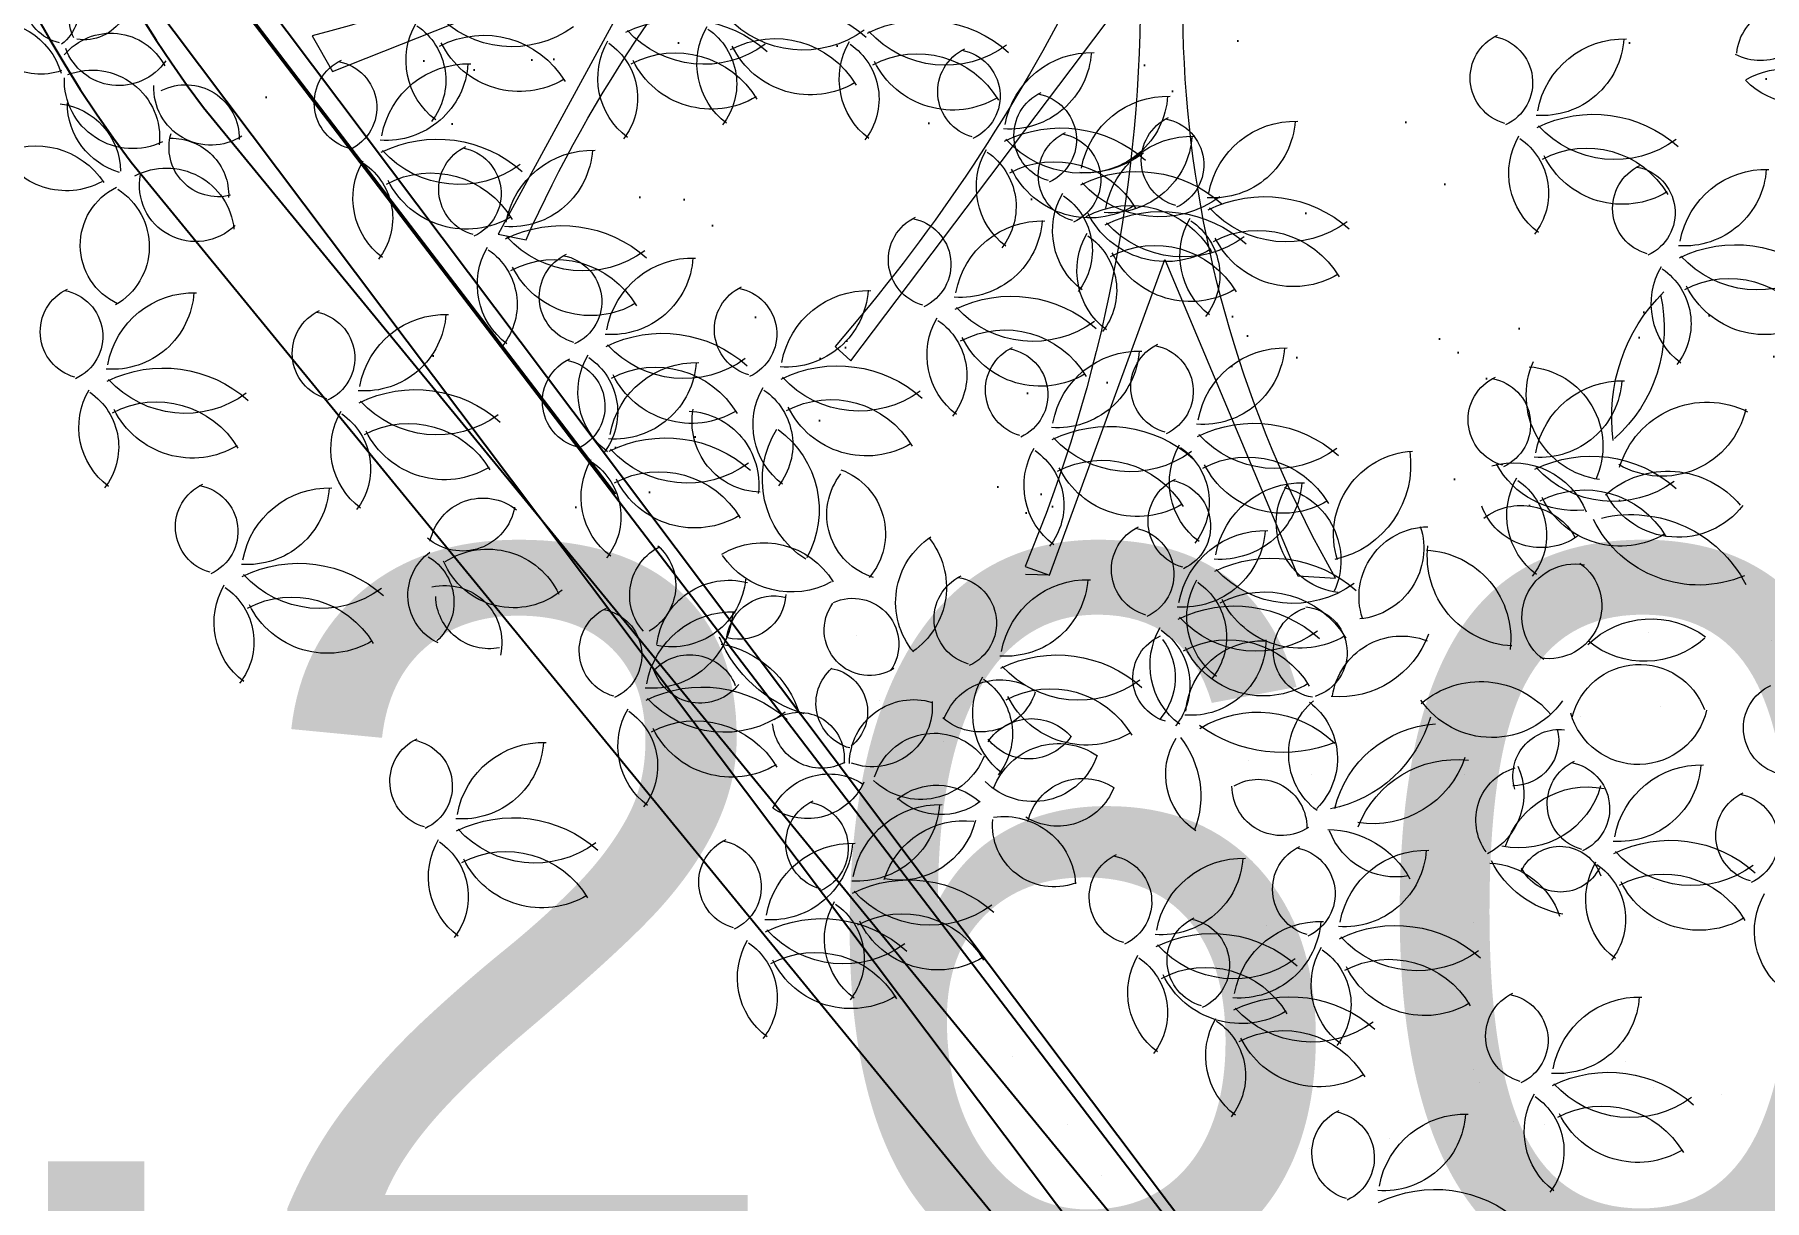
# Model space of a CAD drawing. Header units: millimetres. Extents: x 793 to 3159, y 750 to 2095.
# Drawn here: x 1176.132 to 1179.002, y 990.575 to 992.509 of the extents above; entities that cross this region are included whole.
import ezdxf

# ---------------------------------------------------------------- set-up
doc = ezdxf.new("R2010")
doc.units = ezdxf.units.MM
doc.linetypes.add('CONTINUA', pattern=[0])
for name, color, linetype in [('A-BANQUETA', 8, 'Continuous'), ('A-VEGETACION', 65, 'Continuous'), ('GUARNICIONES', 8, 'Continuous'), ('LINEAS DE PAVIEMENTOS', 9, 'Continuous')]:
    doc.layers.add(name, color=color, linetype=linetype)
doc.styles.get("Standard").update_dxf_attribs({"font": 'arial.ttf'})
doc.dimstyles.get("Standard").update_dxf_attribs({"dimtxt": 1.2, "dimasz": 0.18, "dimexe": 0.18, "dimexo": 0.0625, "dimgap": 0.09, "dimtad": 0, "dimtih": 1, "dimtoh": 1, "dimdec": 4, "dimlfac": -1, "dimzin": 0, "dimdsep": 46, "dimtxsty": 'Standard', "dimcen": 0.09, "dimadec": 0, "dimazin": 0, "dimtfac": 1, "dimtdec": 4, "dimtofl": 0, "dimtmove": 0, "dimatfit": 3, "dimfxl": 1, "dimtolj": 1, "dimtzin": 0, "dimarcsym": 0})

# ---------------------------------------------------------------- blocks, each defined once
blk = doc.blocks.new('XR-CONJUNTO$0$A$C458D45B7')
at = {"lineweight": 0, "extrusion": (-2.43104e-07, -5.45806e-06, 1)}
blk.add_line((-0.3067, -1.749), (-0.3463, -1.7481), dxfattribs=at)
blk.add_lwpolyline([(0.1057, -1.746), (0.1681, -1.7494, -0.110183), (-0.0866, -0.95, -0.110183), (0.0225, -0.1181, 0.069274), (0.0548, -0.1083, -0.159056), (0.3751, -0.5382), (0.4313, -0.5098), (0.2694, -0.2414), (0.6188, -0.3643), (0.5483, -0.2962, -0.129481), (0.1024, -0.068, 0.184379), (0.1254, 0.0127), (0.8832, -0.1415), (0.8943, -0.0784), (0.1156, 0.0518, -0.487233), (0.1075, 0.0667, -0.157099), (0.4909, 0.4325), (0.4557, 0.4846), (0.2096, 0.2904), (0.2879, 0.6525), (0.2292, 0.5741, -0.1274), (0.063, 0.1098, -1.508538), (0.0487, 0.1166), (-0.0409, 1.3604), (-0.1014, 1.2588), (-0.0393, 0.4627, -0.187108), (-0.3498, 1.1361), (-0.3949, 1.1174), (-0.3356, 0.7801), (-0.586, 0.9428), (-0.6161, 0.9071, -0.222061), (-0.0345, 0.1193), (-0.0367, 0.1218), (-0.9935, 0.563), (-0.9683, 0.4373, -0.148996), (-0.7862, 0.3977), (-0.1177, 0.0214, -0.61159), (-0.1188, -0.006, -0.101655), (-1.381, -0.3864), (-1.4565, -0.4291), (-0.657, -0.3716, -0.12496), (-1.5382, -0.8654), (-1.5037, -0.924), (-0.968, -0.7054), (-1.2263, -1.1913), (-1.1801, -1.2004, -0.176723), (-0.0978, -0.0662, 0.164875), (-0.0374, -0.112, -0.122319), (-0.6656, -1.3725), (-0.6394, -1.3961), (-0.165, -0.7555, -0.101541), (-0.347, -1.7346), (-0.3067, -1.749), (-0.1198, -1.2235), (0.1057, -1.746)], format="xyb", close=True, dxfattribs=at)
at = {"lineweight": 0, "extrusion": (2.43104e-07, 5.45806e-06, -1)}
for centre, major_axis, start_param, end_param in [((-1.9413, -0.8068), (0.0509, -0.0559, 0), 0.945939, 3.367294), ((-2.002, -0.8225), (0.0572, 0.0521, 0), 5.641793, 7.92155), ((-1.8635, -0.8377), (0.0576, 0.0525, 0), 3.417735, 5.567883), ((-1.9167, -0.801), (0.055, 0.0501, 0), 0.107397, 2.469596), ((-0.758, -1.0176), (0.156, 0.1421, 0), 4.983233, 6.17178), ((0.9098, -0.8788), (0.0568, -0.0624, 0), 2.393253, 4.474922), ((-1.2077, -0.7087), (0.1269, 0.1155, 0), 1.666781, 3.133707), ((-0.9223, -1.0427), (0.156, 0.1421, 0), 4.983233, 6.17178), ((-0.725, -0.7098), (0.1269, 0.1155, 0), 1.666781, 3.133707), ((-0.5218, -1.0405), (0.156, 0.1421, 0), 4.983233, 6.17178), ((0.8645, -0.7958), (0.0594, -0.0652, 0), -0.726496, 1.218619), ((-2.0704, -0.9669), (0.0821, -0.0901, 0), 3.692575, 5.155285), ((-1.989, -0.8304), (0.0692, -0.076, 0), 0.38642, 2.157574), ((-1.259, -0.9037), (0.0909, 0.0828, 0), 2.943806, 4.400315), ((-1.4256, -0.9381), (0.0813, 0.074, 0), 6.042078, 7.680112), ((-1.2519, -1.0183), (0.1055, -0.1158, 0), 3.38331, 4.908592), ((-0.8892, -0.7349), (0.1269, 0.1155, 0), 1.666781, 3.133707), ((-0.7763, -0.9048), (0.0909, 0.0828, 0), 2.943806, 4.400315), ((-0.9429, -0.9392), (0.0813, 0.074, 0), 6.042078, 7.680112), ((-0.7691, -1.0194), (0.1055, -0.1158, 0), 3.38331, 4.908592), ((-0.4887, -0.7327), (0.1269, 0.1155, 0), 1.666781, 3.133707), ((0.4619, -0.9165), (0.0578, 0.0526, 0), 2.569534, 5.006064), ((0.4102, -0.9246), (0.0521, -0.0572, 0), 4.051015, 6.582941), ((0.5022, -0.8424), (0.0917, -0.1007, 0), -0.777492, 0.800951), ((0.6394, -0.9952), (0.0977, -0.1073, 0), 2.477681, 3.902549), ((-1.8711, -0.9645), (0.0744, 0.0677, 0), 4.565806, 6.533384), ((-1.1946, -0.8098), (0.0974, -0.107, 0), 0.190237, 1.841773), ((-0.9405, -0.9299), (0.0909, 0.0828, 0), 2.943806, 4.400315), ((-1.1071, -0.9643), (0.0813, 0.074, 0), 6.042078, 7.680112), ((-0.9334, -1.0445), (0.1055, -0.1158, 0), 3.38331, 4.908592), ((-0.7118, -0.8109), (0.0974, -0.107, 0), 0.190237, 1.841773), ((-0.54, -0.9277), (0.0909, 0.0828, 0), 2.943806, 4.400315), ((-0.7066, -0.9621), (0.0813, 0.074, 0), 6.042078, 7.680112), ((-0.5328, -1.0423), (0.1055, -0.1158, 0), 3.38331, 4.908592), ((-0.4213, -0.9474), (0.0578, 0.0526, 0), 2.569534, 5.006064), ((-0.4731, -0.9554), (0.0521, -0.0572, 0), 4.051015, 6.582941), ((-0.3811, -0.8732), (0.0917, -0.1007, 0), -0.777492, 0.800951), ((-0.2439, -1.0261), (0.0977, -0.1073, 0), 2.477681, 3.902549), ((0.9106, -1.0346), (0.0926, -0.1017, 0), 3.353254, 4.564957), ((-1.8588, -0.8569), (0.0633, -0.0695, 0), -0.241864, 1.949123), ((-1.4554, -0.9757), (0.0578, 0.0526, 0), 2.569534, 5.006064), ((-1.5071, -0.9838), (0.0521, -0.0572, 0), 4.051015, 6.582941), ((-1.4151, -0.9016), (0.0917, -0.1007, 0), -0.777492, 0.800951), ((-1.2779, -1.0544), (0.0977, -0.1073, 0), 2.477681, 3.902549), ((-0.8761, -0.836), (0.0974, -0.107, 0), 0.190237, 1.841773), ((-0.4756, -0.8338), (0.0974, -0.107, 0), 0.190237, 1.841773), ((0.926, -0.8367), (0.0863, 0.0786, 0), 1.589818, 3.127586), ((-1.8349, -0.9416), (0.0765, -0.084, 0), 0.279297, 2.335483), ((-1.9016, -1.0376), (0.0829, 0.0754, 0), 5.072303, 7.119215), ((-1.7464, -1.0372), (0.0598, -0.0657, 0), 3.398385, 5.466877), ((-1.7051, -0.9533), (0.0702, 0.0639, 0), 1.7289, 3.911271), ((-0.2941, -1.0186), (0.0578, 0.0526, 0), 2.569534, 5.006064), ((-0.3459, -1.0266), (0.0521, -0.0572, 0), 4.051015, 6.582941), ((-0.2539, -0.9445), (0.0917, -0.1007, 0), -0.777492, 0.800951), ((-0.1167, -1.0973), (0.0977, -0.1073, 0), 2.477681, 3.902549), ((0.5906, -1.1866), (0.156, 0.1421, 0), 4.983233, 6.17178), ((-1.9684, -1.0956), (0.0847, 0.0771, 0), 5.565903, 6.997649), ((-1.8235, -0.9794), (0.0806, -0.0885, 0), 1.008399, 2.302773), ((-0.2927, -1.2175), (0.156, 0.1421, 0), 4.983233, 6.17178), ((-0.0824, -1.0582), (0.0578, 0.0526, 0), 2.569534, 5.006064), ((-0.1341, -1.0662), (0.0521, -0.0572, 0), 4.051015, 6.582941), ((-0.0421, -0.9841), (0.0917, -0.1007, 0), -0.777492, 0.800951), ((0.0951, -1.1369), (0.0977, -0.1073, 0), 2.477681, 3.902549), ((0.6236, -0.8789), (0.1269, 0.1155, 0), 1.666781, 3.133707), ((-1.6923, -1.0522), (0.0603, 0.0549, 0), 2.047726, 4.165076), ((-1.3268, -1.2458), (0.156, 0.1421, 0), 4.983233, 6.17178), ((-0.2596, -0.9097), (0.1269, 0.1155, 0), 1.666781, 3.133707), ((-0.2531, -1.0846), (0.0578, 0.0526, 0), 2.569534, 5.006064), ((-0.3048, -1.0927), (0.0521, -0.0572, 0), 4.051015, 6.582941), ((-0.2128, -1.0105), (0.0917, -0.1007, 0), -0.777492, 0.800951), ((-0.0756, -1.1634), (0.0977, -0.1073, 0), 2.477681, 3.902549), ((0.5723, -1.0738), (0.0909, 0.0828, 0), 2.943806, 4.400315), ((0.4057, -1.1082), (0.0813, 0.074, 0), 6.042078, 7.680112), ((0.5795, -1.1885), (0.1055, -0.1158, 0), 3.38331, 4.908592), ((-1.9446, -1.0025), (0.0914, 0.0833, 0), 1.806411, 3.423556), ((-1.9938, -1.1874), (0.1001, 0.0912, 0), 4.980953, 6.432495), ((-1.7684, -1.1317), (0.0697, 0.0635, 0), 5.41227, 7.055783), ((-1.2937, -0.9381), (0.1269, 0.1155, 0), 1.666781, 3.133707), ((-1.2476, -1.1172), (0.0578, 0.0526, 0), 2.569534, 5.006064), ((-1.2994, -1.1252), (0.0521, -0.0572, 0), 4.051015, 6.582941), ((-1.2073, -1.043), (0.0917, -0.1007, 0), -0.777492, 0.800951), ((-1.0702, -1.1959), (0.0977, -0.1073, 0), 2.477681, 3.902549), ((-0.3109, -1.1047), (0.0909, 0.0828, 0), 2.943806, 4.400315), ((-0.4775, -1.1391), (0.0813, 0.074, 0), 6.042078, 7.680112), ((-0.3038, -1.2193), (0.1055, -0.1158, 0), 3.38331, 4.908592), ((-0.1655, -1.2887), (0.156, 0.1421, 0), 4.983233, 6.17178), ((0.6368, -0.9799), (0.0974, -0.107, 0), 0.190237, 1.841773), ((0.7002, -1.1307), (0.0578, 0.0526, 0), 2.569534, 5.006064), ((-1.7769, -1.1998), (0.0834, 0.076, 0), 4.961295, 6.910739), ((-1.345, -1.133), (0.0909, 0.0828, 0), 2.943806, 4.400315), ((-1.5116, -1.1674), (0.0813, 0.074, 0), 6.042078, 7.680112), ((-1.3378, -1.2477), (0.1055, -0.1158, 0), 3.38331, 4.908592), ((-0.2465, -1.0107), (0.0974, -0.107, 0), 0.190237, 1.841773), ((0.6485, -1.1387), (0.0521, -0.0572, 0), 4.051015, 6.582941), ((0.7405, -1.0565), (0.0917, -0.1007, 0), -0.777492, 0.800951), ((0.8777, -1.2094), (0.0977, -0.1073, 0), 2.477681, 3.902549), ((-1.7291, -1.1155), (0.0627, -0.0688, 0), -0.051798, 2.496029), ((-1.2805, -1.0391), (0.0974, -0.107, 0), 0.190237, 1.841773), ((-0.1837, -1.1759), (0.0909, 0.0828, 0), 2.943806, 4.400315), ((-0.3503, -1.2103), (0.0813, 0.074, 0), 6.042078, 7.680112), ((-0.1324, -0.9809), (0.1269, 0.1155, 0), 1.666781, 3.133707), ((-0.1766, -1.2906), (0.1055, -0.1158, 0), 3.38331, 4.908592), ((0.0463, -1.3283), (0.156, 0.1421, 0), 4.983233, 6.17178), ((-1.8126, -1.2153), (0.072, -0.0791, 0), 1.163391, 3.416553), ((-1.9175, -1.2184), (0.0757, -0.0831, 0), 4.435217, 6.484111), ((-0.1193, -1.082), (0.0974, -0.107, 0), 0.190237, 1.841773), ((-0.1245, -1.3547), (0.156, 0.1421, 0), 4.983233, 6.17178), ((0.0793, -1.0205), (0.1269, 0.1155, 0), 1.666781, 3.133707), ((-1.119, -1.3873), (0.156, 0.1421, 0), 4.983233, 6.17178), ((-0.5005, -1.2274), (0.0578, 0.0526, 0), 2.569534, 5.006064), ((-0.5522, -1.2354), (0.0521, -0.0572, 0), 4.051015, 6.582941), ((-0.4602, -1.1532), (0.0917, -0.1007, 0), -0.777492, 0.800951), ((-0.323, -1.3061), (0.0977, -0.1073, 0), 2.477681, 3.902549), ((-0.0914, -1.047), (0.1269, 0.1155, 0), 1.666781, 3.133707), ((0.028, -1.2155), (0.0909, 0.0828, 0), 2.943806, 4.400315), ((-0.1385, -1.2499), (0.0813, 0.074, 0), 6.042078, 7.680112), ((0.0352, -1.3301), (0.1055, -0.1158, 0), 3.38331, 4.908592), ((0.8289, -1.4008), (0.156, 0.1421, 0), 4.983233, 6.17178), ((-1.0859, -1.0795), (0.1269, 0.1155, 0), 1.666781, 3.133707), ((-0.1427, -1.2419), (0.0909, 0.0828, 0), 2.943806, 4.400315), ((-0.3093, -1.2764), (0.0813, 0.074, 0), 6.042078, 7.680112), ((-0.1355, -1.3566), (0.1055, -0.1158, 0), 3.38331, 4.908592), ((0.0925, -1.1216), (0.0974, -0.107, 0), 0.190237, 1.841773), ((-1.1372, -1.2745), (0.0909, 0.0828, 0), 2.943806, 4.400315), ((-1.3038, -1.3089), (0.0813, 0.074, 0), 6.042078, 7.680112), ((-1.13, -1.3891), (0.1055, -0.1158, 0), 3.38331, 4.908592), ((-1.0791, -1.2944), (0.0578, 0.0526, 0), 2.569534, 5.006064), ((-1.1309, -1.3025), (0.0521, -0.0572, 0), 4.051015, 6.582941), ((-1.0388, -1.2203), (0.0917, -0.1007, 0), -0.777492, 0.800951), ((-0.9017, -1.3731), (0.0977, -0.1073, 0), 2.477681, 3.902549), ((-0.0782, -1.148), (0.0974, -0.107, 0), 0.190237, 1.841773), ((0.8106, -1.288), (0.0909, 0.0828, 0), 2.943806, 4.400315), ((0.6441, -1.3224), (0.0813, 0.074, 0), 6.042078, 7.680112), ((0.862, -1.093), (0.1269, 0.1155, 0), 1.666781, 3.133707), ((0.8178, -1.4026), (0.1055, -0.1158, 0), 3.38331, 4.908592), ((-1.0728, -1.1806), (0.0974, -0.107, 0), 0.190237, 1.841773), ((0.8751, -1.194), (0.0974, -0.107, 0), 0.190237, 1.841773), ((-1.9065, -1.3598), (0.0578, 0.0526, 0), 2.569534, 5.006064), ((-0.7881, -1.3457), (0.0578, 0.0526, 0), 2.569534, 5.006064), ((-0.8399, -1.3537), (0.0521, -0.0572, 0), 4.051015, 6.582941), ((-0.7479, -1.2715), (0.0917, -0.1007, 0), -0.777492, 0.800951), ((-0.6107, -1.4244), (0.0977, -0.1073, 0), 2.477681, 3.902549), ((-0.3719, -1.4975), (0.156, 0.1421, 0), 4.983233, 6.17178), ((0.9141, -1.4743), (0.1955, -0.2147, 0), 2.163971, 3.093217), ((0.463, -1.3312), (0.166, -0.1823, 0), -1.064666, -0.000104), ((-1.9582, -1.3678), (0.0521, -0.0572, 0), 4.051015, 6.582941), ((-1.8662, -1.2856), (0.0917, -0.1007, 0), -0.777492, 0.800951), ((-1.729, -1.4385), (0.0977, -0.1073, 0), 2.477681, 3.902549), ((-0.3388, -1.1897), (0.1269, 0.1155, 0), 1.666781, 3.133707), ((-1.4881, -1.3917), (0.0578, 0.0526, 0), 2.569534, 5.006064), ((-1.5398, -1.3998), (0.0521, -0.0572, 0), 4.051015, 6.582941), ((-1.4478, -1.3176), (0.0917, -0.1007, 0), -0.777492, 0.800951), ((-1.3106, -1.4705), (0.0977, -0.1073, 0), 2.477681, 3.902549), ((-0.9505, -1.5645), (0.156, 0.1421, 0), 4.983233, 6.17178), ((-0.3901, -1.3847), (0.0909, 0.0828, 0), 2.943806, 4.400315), ((-0.5567, -1.4191), (0.0813, 0.074, 0), 6.042078, 7.680112), ((-0.3829, -1.4993), (0.1055, -0.1158, 0), 3.38331, 4.908592), ((-0.9174, -1.2568), (0.1269, 0.1155, 0), 1.666781, 3.133707), ((-0.3256, -1.2908), (0.0974, -0.107, 0), 0.190237, 1.841773), ((-0.3375, -1.442), (0.0578, 0.0526, 0), 2.569534, 5.006064), ((-0.3893, -1.45), (0.0521, -0.0572, 0), 4.051015, 6.582941), ((-0.2972, -1.3679), (0.0917, -0.1007, 0), -0.777492, 0.800951), ((-0.16, -1.5207), (0.0977, -0.1073, 0), 2.477681, 3.902549), ((-0.0964, -1.4345), (0.0578, 0.0526, 0), 2.569534, 5.006064), ((-0.1482, -1.4425), (0.0521, -0.0572, 0), 4.051015, 6.582941), ((-0.0562, -1.3603), (0.0917, -0.1007, 0), -0.777492, 0.800951), ((0.081, -1.5132), (0.0977, -0.1073, 0), 2.477681, 3.902549), ((-1.7778, -1.6299), (0.156, 0.1421, 0), 4.983233, 6.17178), ((-1.0722, -1.4679), (0.0578, 0.0526, 0), 2.569534, 5.006064), ((-1.1239, -1.4759), (0.0521, -0.0572, 0), 4.051015, 6.582941), ((-0.9687, -1.4517), (0.0909, 0.0828, 0), 2.943806, 4.400315), ((-1.1353, -1.4861), (0.0813, 0.074, 0), 6.042078, 7.680112), ((-1.0319, -1.3937), (0.0917, -0.1007, 0), -0.777492, 0.800951), ((-0.8947, -1.5466), (0.0977, -0.1073, 0), 2.477681, 3.902549), ((-0.9615, -1.5664), (0.1055, -0.1158, 0), 3.38331, 4.908592), ((-0.6595, -1.6158), (0.156, 0.1421, 0), 4.983233, 6.17178), ((0.6228, -1.4419), (0.095, -0.1043, 0), 0.869755, 2.711845), ((0.477, -1.5278), (0.0893, -0.0981, 0), 3.949733, 5.869629), ((-1.3594, -1.6618), (0.156, 0.1421, 0), 4.983233, 6.17178), ((-0.9043, -1.3578), (0.0974, -0.107, 0), 0.190237, 1.841773), ((-0.6264, -1.308), (0.1269, 0.1155, 0), 1.666781, 3.133707), ((0.4638, -1.4838), (0.0578, 0.0526, 0), 2.569534, 5.006064), ((0.412, -1.4919), (0.0521, -0.0572, 0), 4.051015, 6.582941), ((0.5041, -1.4097), (0.0917, -0.1007, 0), -0.777492, 0.800951), ((0.6413, -1.5626), (0.0977, -0.1073, 0), 2.477681, 3.902549), ((-1.7961, -1.517), (0.0909, 0.0828, 0), 2.943806, 4.400315), ((-1.9626, -1.5515), (0.0813, 0.074, 0), 6.042078, 7.680112), ((-1.7447, -1.3221), (0.1269, 0.1155, 0), 1.666781, 3.133707), ((-1.7889, -1.6317), (0.1055, -0.1158, 0), 3.38331, 4.908592), ((-0.6777, -1.503), (0.0909, 0.0828, 0), 2.943806, 4.400315), ((-0.8443, -1.5374), (0.0813, 0.074, 0), 6.042078, 7.680112), ((-0.6706, -1.6176), (0.1055, -0.1158, 0), 3.38331, 4.908592), ((0.7069, -1.433), (0.0958, -0.1052, 0), -0.620898, 1.257402), ((0.783, -1.6027), (0.1018, -0.1118, 0), 2.590682, 4.333365), ((-1.7316, -1.4231), (0.0974, -0.107, 0), 0.190237, 1.841773), ((-1.3777, -1.549), (0.0909, 0.0828, 0), 2.943806, 4.400315), ((-1.5443, -1.5835), (0.0813, 0.074, 0), 6.042078, 7.680112), ((-1.3264, -1.3541), (0.1269, 0.1155, 0), 1.666781, 3.133707), ((-1.3705, -1.6637), (0.1055, -0.1158, 0), 3.38331, 4.908592), ((-0.9118, -1.6039), (0.082, -0.09, 0), 3.922895, 5.563815), ((-0.7854, -1.4992), (0.0784, -0.0861, 0), 0.761161, 2.48284), ((-0.6133, -1.4091), (0.0974, -0.107, 0), 0.190237, 1.841773), ((-0.2089, -1.7121), (0.156, 0.1421, 0), 4.983233, 6.17178), ((0.0322, -1.7046), (0.156, 0.1421, 0), 4.983233, 6.17178), ((-1.3132, -1.4551), (0.0974, -0.107, 0), 0.190237, 1.841773), ((-0.9435, -1.738), (0.156, 0.1421, 0), 4.983233, 6.17178), ((-0.6264, -1.5932), (0.1167, 0.1063, 0), 2.876809, 4.428757), ((-0.8545, -1.6456), (0.111, -0.1219, 0), 4.499583, 5.944826), ((-0.1758, -1.4043), (0.1269, 0.1155, 0), 1.666781, 3.133707), ((0.0653, -1.3968), (0.1269, 0.1155, 0), 1.666781, 3.133707), ((-0.9105, -1.4302), (0.1269, 0.1155, 0), 1.666781, 3.133707), ((-0.2271, -1.5993), (0.0909, 0.0828, 0), 2.943806, 4.400315), ((-0.3937, -1.6337), (0.0813, 0.074, 0), 6.042078, 7.680112), ((-0.2199, -1.714), (0.1055, -0.1158, 0), 3.38331, 4.908592), ((0.014, -1.5918), (0.0909, 0.0828, 0), 2.943806, 4.400315), ((-0.1526, -1.6262), (0.0813, 0.074, 0), 6.042078, 7.680112), ((0.0211, -1.7064), (0.1055, -0.1158, 0), 3.38331, 4.908592), ((0.3027, -1.6758), (0.1024, 0.0933, 0), 3.565307, 5.386182), ((0.1309, -1.5621), (0.1185, 0.1079, 0), 0.583209, 2.085095), ((0.4627, -1.6858), (0.0965, 0.0879, 0), 5.163098, 6.626384), ((0.5924, -1.7539), (0.156, 0.1421, 0), 4.983233, 6.17178), ((-0.9618, -1.6252), (0.0909, 0.0828, 0), 2.943806, 4.400315), ((-1.1284, -1.6596), (0.0813, 0.074, 0), 6.042078, 7.680112), ((-0.9546, -1.7398), (0.1055, -0.1158, 0), 3.38331, 4.908592), ((-0.6921, -1.6834), (0.0834, 0.0759, 0), 5.793524, 7.714733), ((-0.1627, -1.5054), (0.0974, -0.107, 0), 0.190237, 1.841773), ((0.0784, -1.4979), (0.0974, -0.107, 0), 0.190237, 1.841773), ((0.5621, -1.4865), (0.099, -0.1087, 0), 0.621866, 1.808522), ((0.6255, -1.4462), (0.1269, 0.1155, 0), 1.666781, 3.133707), ((0.5814, -1.7558), (0.1055, -0.1158, 0), 3.38331, 4.908592), ((0.7191, -1.723), (0.1155, 0.1052, 0), 4.718896, 6.320013), ((-0.8973, -1.5313), (0.0974, -0.107, 0), 0.190237, 1.841773), ((-0.5678, -1.6507), (0.0806, 0.0734, 0), 2.594914, 4.537615), ((-0.0655, -1.658), (0.0578, 0.0526, 0), 2.569534, 5.006064), ((-0.1173, -1.666), (0.0521, -0.0572, 0), 4.051015, 6.582941), ((-0.0252, -1.5838), (0.0917, -0.1007, 0), -0.777492, 0.800951), ((0.112, -1.7367), (0.0977, -0.1073, 0), 2.477681, 3.902549), ((0.1852, -1.6575), (0.086, 0.0783, 0), 2.417191, 4.449233), ((0.0519, -1.7212), (0.0841, -0.0923, 0), 4.121445, 5.863655), ((0.5742, -1.6411), (0.0909, 0.0828, 0), 2.943806, 4.400315), ((0.4076, -1.6756), (0.0813, 0.074, 0), 6.042078, 7.680112), ((0.7347, -1.5407), (0.1002, 0.0912, 0), 1.386642, 3.372135), ((-1.6791, -1.6816), (0.0578, 0.0526, 0), 2.569534, 5.006064), ((-1.7309, -1.6896), (0.0521, -0.0572, 0), 4.051015, 6.582941), ((-1.6389, -1.6075), (0.0917, -0.1007, 0), -0.777492, 0.800951), ((-1.5017, -1.7603), (0.0977, -0.1073, 0), 2.477681, 3.902549), ((-1.2467, -1.719), (0.0602, -0.0661, 0), 2.502227, 4.54115), ((0.508, -1.5903), (0.0709, -0.0778, 0), 0.120299, 1.944748), ((0.4762, -1.7275), (0.0685, -0.0752, 0), 3.211817, 4.937174), ((0.6386, -1.5472), (0.0974, -0.107, 0), 0.190237, 1.841773), ((0.659, -1.8548), (0.145, -0.1593, 0), 3.642263, 4.961959), ((-1.2818, -1.6299), (0.0592, -0.0651, 0), -0.667272, 1.44118), ((0.3233, -1.7786), (0.0857, 0.0781, 0), 3.557171, 5.425825), ((0.1962, -1.6996), (0.0871, 0.0794, 0), 0.417724, 2.199452), ((0.7689, -1.5609), (0.1308, -0.1436, 0), 0.328466, 1.844368), ((-0.7802, -1.8349), (0.0912, -0.1001, 0), 3.336911, 4.892596), ((-0.4314, -1.795), (0.096, 0.0875, 0), 3.183323, 4.85961), ((-0.6069, -1.7718), (0.0959, 0.0873, 0), 0.047939, 1.69324), ((-0.1257, -1.738), (0.0578, 0.0526, 0), 2.569534, 5.006064), ((-0.1774, -1.746), (0.0521, -0.0572, 0), 4.051015, 6.582941), ((-0.0854, -1.6638), (0.0917, -0.1007, 0), -0.777492, 0.800951), ((0.0518, -1.8167), (0.0977, -0.1073, 0), 2.477681, 3.902549), ((-1.2828, -1.7911), (0.0649, 0.0591, 0), 2.74486, 4.817126), ((-1.2377, -1.845), (0.088, -0.0966, 0), 3.302682, 4.998485), ((-0.9126, -1.7877), (0.0666, 0.0606, 0), 3.142668, 4.98287), ((-1.0139, -1.7723), (0.0647, 0.0589, 0), 6.162681, 8.065967), ((-0.7353, -1.6424), (0.1023, 0.0932, 0), 1.804244, 3.275247), ((0.0631, -1.9281), (0.156, 0.1421, 0), 4.983233, 6.17178), ((0.4688, -1.7106), (0.11, 0.1002, 0), 2.356072, 3.990407), ((0.3124, -1.849), (0.0993, -0.1091, 0), 3.920668, 5.558542), ((0.5658, -1.8099), (0.0649, 0.0591, 0), 2.928423, 5.62201), ((0.5228, -1.7922), (0.0647, 0.0589, 0), 6.067305, 8.748552), ((-1.5505, -1.9517), (0.156, 0.1421, 0), 4.983233, 6.17178), ((-1.3815, -1.8033), (0.0647, 0.0589, 0), 5.980387, 7.844259), ((-1.1965, -1.6859), (0.0927, 0.0844, 0), 1.60107, 3.477305), ((0.0962, -1.6203), (0.1269, 0.1155, 0), 1.666781, 3.133707), ((-1.5687, -1.8389), (0.0909, 0.0828, 0), 2.943806, 4.400315), ((-1.5174, -1.6439), (0.1269, 0.1155, 0), 1.666781, 3.133707), ((-1.5616, -1.9535), (0.1055, -0.1158, 0), 3.38331, 4.908592), ((-1.3086, -1.8699), (0.07, 0.0637, 0), 5.213427, 7.235231), ((-0.8369, -1.8829), (0.0813, -0.0892, 0), 2.416196, 4.128775), ((-0.9339, -1.7499), (0.0834, -0.0916, 0), -0.747496, 0.92333), ((-0.4192, -1.8221), (0.0578, 0.0526, 0), 2.569534, 5.006064), ((-0.471, -1.8301), (0.0521, -0.0572, 0), 4.051015, 6.582941), ((-0.3789, -1.7479), (0.0917, -0.1007, 0), -0.777492, 0.800951), ((-0.2418, -1.9008), (0.0977, -0.1073, 0), 2.477681, 3.902549), ((0.0449, -1.8153), (0.0909, 0.0828, 0), 2.943806, 4.400315), ((-0.1217, -1.8497), (0.0813, 0.074, 0), 6.042078, 7.680112), ((0.0521, -1.9299), (0.1055, -0.1158, 0), 3.38331, 4.908592), ((-1.7353, -1.8733), (0.0813, 0.074, 0), 6.042078, 7.680112), ((-1.2355, -1.7906), (0.0599, -0.0658, 0), 0.537292, 2.273403), ((-0.7627, -1.8661), (0.0529, -0.0581, 0), 2.437983, 4.133669), ((-0.8209, -1.7829), (0.052, -0.0571, 0), -0.805592, 0.99457), ((-0.604, -1.8427), (0.0508, -0.0558, 0), 0.167275, 2.931559), ((-0.6317, -1.8666), (0.0514, -0.0564, 0), 3.434396, 6.048526), ((0.003, -2.0081), (0.156, 0.1421, 0), 4.983233, 6.17178), ((0.1093, -1.7214), (0.0974, -0.107, 0), 0.190237, 1.841773), ((0.1426, -1.8717), (0.0564, 0.0514, 0), 2.451914, 5.122844), ((0.1123, -1.8734), (0.0513, -0.0564, 0), 3.974747, 6.706127), ((0.6938, -1.9628), (0.1114, 0.1015, 0), 4.670271, 6.083992), ((-1.5043, -1.745), (0.0974, -0.107, 0), 0.190237, 1.841773), ((-1.0074, -1.8808), (0.0578, 0.0526, 0), 2.569534, 5.006064), ((-1.0591, -1.8888), (0.0521, -0.0572, 0), 4.051015, 6.582941), ((-0.9671, -1.8066), (0.0917, -0.1007, 0), -0.777492, 0.800951), ((-0.8299, -1.9595), (0.0977, -0.1073, 0), 2.477681, 3.902549), ((-0.0153, -1.8953), (0.0909, 0.0828, 0), 2.943806, 4.400315), ((0.0361, -1.7003), (0.1269, 0.1155, 0), 1.666781, 3.133707), ((-0.0081, -2.0099), (0.1055, -0.1158, 0), 3.38331, 4.908592), ((-0.6479, -1.7687), (0.1504, -0.1652, 0), 1.026125, 1.904449), ((-0.2906, -2.0922), (0.156, 0.1421, 0), 4.983233, 6.17178), ((-0.0914, -1.917), (0.0506, -0.0555, 0), 1.010889, 3.47331), ((-0.202, -1.918), (0.0782, 0.0712, 0), 0.087647, 1.448523), ((-0.1818, -1.9297), (0.0813, 0.074, 0), 6.042078, 7.680112), ((-0.0705, -1.855), (0.0836, -0.0918, 0), -0.851667, 0.813229), ((0.0484, -1.9811), (0.0936, 0.0853, 0), 3.9493, 5.480078), ((0.1747, -1.7893), (0.1161, 0.1058, 0), 1.073021, 2.387841), ((0.2802, -1.9608), (0.0861, 0.0784, 0), 4.018379, 5.808748), ((0.6811, -1.7353), (0.109, 0.0992, 0), 1.559887, 2.985463), ((-0.9013, -1.9679), (0.0549, -0.0603, 0), 3.061552, 5.056317), ((-0.8791, -2.0337), (0.1131, -0.1242, 0), 4.05378, 5.144977), ((0.0492, -1.8013), (0.0974, -0.107, 0), 0.190237, 1.841773), ((0.6749, -2.0027), (0.0773, -0.0849, 0), 2.540907, 5.084101), ((-0.8847, -1.8854), (0.0601, 0.0547, 0), 1.393449, 3.554503), ((-0.6148, -1.9644), (0.057, 0.0519, 0), 2.578652, 4.726233), ((-0.6793, -1.9791), (0.0541, 0.0493, 0), 5.612257, 7.909224), ((-0.3859, -2.0219), (0.0731, 0.0665, 0), 4.229845, 6.060505), ((-0.3088, -1.9794), (0.0909, 0.0828, 0), 2.943806, 4.400315), ((-0.4754, -2.0138), (0.0813, 0.074, 0), 6.042078, 7.680112), ((-0.2575, -1.7844), (0.1269, 0.1155, 0), 1.666781, 3.133707), ((-0.3017, -2.094), (0.1055, -0.1158, 0), 3.38331, 4.908592), ((0.4118, -2.0705), (0.1022, -0.1122, 0), 3.166321, 4.746743), ((0.9254, -1.9911), (0.0578, 0.0526, 0), 2.569534, 5.006064), ((-0.8787, -2.1509), (0.156, 0.1421, 0), 4.983233, 6.17178), ((-0.4195, -1.9143), (0.0708, 0.0645, 0), 1.04514, 3.011148), ((-0.2444, -1.8855), (0.0974, -0.107, 0), 0.190237, 1.841773), ((0.4287, -1.8685), (0.0962, -0.1057, 0), -0.22961, 1.697981), ((-0.8969, -2.0381), (0.0909, 0.0828, 0), 2.943806, 4.400315), ((-0.8456, -1.8431), (0.1269, 0.1155, 0), 1.666781, 3.133707), ((-0.8898, -2.1527), (0.1055, -0.1158, 0), 3.38331, 4.908592), ((-0.7195, -2.0556), (0.0557, 0.0507, 0), 4.867473, 7.140226), ((-0.529, -2.0638), (0.0786, 0.0716, 0), 3.876768, 5.736712), ((-0.5982, -1.9703), (0.0669, -0.0735, 0), -0.935183, 1.086705), ((0.0431, -2.1571), (0.124, -0.1362, 0), 3.319613, 4.638387), ((0.2091, -2.0412), (0.0781, -0.0858, 0), 1.365148, 3.170115), ((0.0571, -2.0498), (0.0865, 0.0788, 0), 6.08891, 7.797405), ((0.1198, -1.9213), (0.1593, 0.1451, 0), 1.00711, 2.105119), ((0.6723, -1.9376), (0.0783, -0.086, 0), -0.613396, 2.029773), ((-1.0635, -2.0725), (0.0813, 0.074, 0), 6.042078, 7.680112), ((-0.6826, -1.9915), (0.0601, 0.0547, 0), 1.804241, 3.776705), ((-0.4944, -2.1165), (0.0698, -0.0766, 0), 2.607937, 4.729847), ((-0.3332, -2.0743), (0.0644, 0.0586, 0), 4.465016, 6.303995), ((0.0809, -1.8037), (0.1587, -0.1742, 0), 0.345184, 1.356009), ((0.3506, -2.1743), (0.1247, -0.1369, 0), 2.543031, 3.801704), ((0.5426, -2.0743), (0.0571, 0.052, 0), 3.585355, 5.548075), ((0.4651, -2.0153), (0.056, 0.051, 0), 0.48544, 2.307087), ((-1.3195, -2.1006), (0.0578, 0.0526, 0), 2.569534, 5.006064), ((-1.3713, -2.1086), (0.0521, -0.0572, 0), 4.051015, 6.582941), ((-1.2793, -2.0264), (0.0917, -0.1007, 0), -0.777492, 0.800951), ((-1.1421, -2.1793), (0.0977, -0.1073, 0), 2.477681, 3.902549), ((-0.8325, -1.9442), (0.0974, -0.107, 0), 0.190237, 1.841773), ((-0.3391, -1.9696), (0.057, -0.0625, 0), -0.246584, 1.641422), ((-0.2882, -2.1431), (0.0849, 0.0774, 0), 4.235337, 6.046289), ((0.0019, -2.0768), (0.0758, -0.0832, 0), 1.317084, 2.865627), ((-0.2105, -2.1149), (0.1171, 0.1067, 0), 0.067922, 1.089621), ((-0.5177, -2.0103), (0.0834, 0.0759, 0), 1.098371, 3.068093), ((-0.3311, -2.0131), (0.0826, 0.0753, 0), 1.049221, 3.093477), ((0.232, -1.995), (0.1087, -0.1193, 0), -0.517411, 0.883582), ((0.3727, -2.2226), (0.1287, 0.1172, 0), 4.23806, 5.558372), ((0.4944, -2.1477), (0.0664, 0.0605, 0), 3.241774, 5.168831), ((0.3716, -2.1055), (0.0756, -0.083, 0), -1.266144, 0.247817), ((0.6009, -2.1201), (0.0578, 0.0526, 0), 2.569534, 5.006064), ((0.5491, -2.1281), (0.0521, -0.0572, 0), 4.051015, 6.582941), ((0.6412, -2.0459), (0.0917, -0.1007, 0), -0.777492, 0.800951), ((0.7784, -2.1988), (0.0977, -0.1073, 0), 2.477681, 3.902549), ((-0.6686, -2.1858), (0.0698, -0.0767, 0), 2.766974, 4.44246), ((-0.4892, -2.2044), (0.0709, -0.0778, 0), 3.19712, 4.606252), ((-0.2473, -2.1796), (0.0695, 0.0633, 0), 4.11451, 6.021325), ((0.0442, -2.1647), (0.0594, 0.0541, 0), 4.913936, 7.019776), ((0.4753, -2.0536), (0.0947, -0.104, 0), -0.571332, 0.931252), ((0.5907, -2.2354), (0.0966, -0.106, 0), 2.611195, 4.065193), ((-0.7056, -2.0532), (0.0696, -0.0764, 0), -0.413826, 1.312985), ((-0.484, -2.0394), (0.0731, -0.0803, 0), 0.082053, 1.427671), ((-0.29, -2.0656), (0.0737, 0.0671, 0), 1.096087, 2.860218), ((0.0814, -2.0955), (0.0605, 0.0551, 0), 1.717436, 3.872544), ((0.8812, -2.1699), (0.0578, 0.0526, 0), 2.569534, 5.006064), ((0.8295, -2.178), (0.0521, -0.0572, 0), 4.051015, 6.582941), ((-1.1909, -2.3707), (0.156, 0.1421, 0), 4.983233, 6.17178), ((-0.6616, -2.1976), (0.0578, 0.0526, 0), 2.569534, 5.006064), ((-0.7134, -2.2057), (0.0521, -0.0572, 0), 4.051015, 6.582941), ((-0.6214, -2.1235), (0.0917, -0.1007, 0), -0.777492, 0.800951), ((-0.4842, -2.2764), (0.0977, -0.1073, 0), 2.477681, 3.902549), ((-0.4426, -2.297), (0.1031, 0.0939, 0), 4.176659, 5.555724), ((-0.3769, -2.2689), (0.0879, 0.08, 0), 5.29327, 6.951225), ((-1.1578, -2.0629), (0.1269, 0.1155, 0), 1.666781, 3.133707), ((-0.5518, -2.1279), (0.0872, -0.0958, 0), -0.604362, 0.920285), ((-0.2948, -2.1637), (0.0757, 0.0689, 0), 1.95551, 3.964827), ((0.1574, -2.326), (0.118, 0.1075, 0), 5.462246, 6.506525), ((0.272, -2.1268), (0.0869, 0.0791, 0), 2.121846, 3.517128), ((0.7295, -2.3902), (0.156, 0.1421, 0), 4.983233, 6.17178), ((-1.2091, -2.2579), (0.0909, 0.0828, 0), 2.943806, 4.400315), ((-1.3757, -2.2923), (0.0813, 0.074, 0), 6.042078, 7.680112), ((-1.202, -2.3725), (0.1055, -0.1158, 0), 3.38331, 4.908592), ((-0.8054, -2.2632), (0.0578, 0.0526, 0), 2.569534, 5.006064), ((-0.8572, -2.2712), (0.0521, -0.0572, 0), 4.051015, 6.582941), ((-0.7651, -2.1891), (0.0917, -0.1007, 0), -0.777492, 0.800951), ((-0.6279, -2.3419), (0.0977, -0.1073, 0), 2.477681, 3.902549), ((0.1466, -2.2658), (0.0578, 0.0526, 0), 2.569534, 5.006064), ((0.0949, -2.2738), (0.0521, -0.0572, 0), 4.051015, 6.582941), ((0.1869, -2.1917), (0.0917, -0.1007, 0), -0.777492, 0.800951), ((0.3241, -2.3445), (0.0977, -0.1073, 0), 2.477681, 3.902549), ((0.5455, -2.2619), (0.0525, 0.0478, 0), 4.308395, 6.697311), ((0.7626, -2.0824), (0.1269, 0.1155, 0), 1.666781, 3.133707), ((-1.1447, -2.164), (0.0974, -0.107, 0), 0.190237, 1.841773), ((-0.1575, -2.2819), (0.0578, 0.0526, 0), 2.569534, 5.006064), ((-0.2092, -2.29), (0.0521, -0.0572, 0), 4.051015, 6.582941), ((-0.1172, -2.2078), (0.0917, -0.1007, 0), -0.777492, 0.800951), ((0.02, -2.3606), (0.0977, -0.1073, 0), 2.477681, 3.902549), ((0.4237, -2.3478), (0.0947, 0.0862, 0), 5.4867, 6.696734), ((0.5785, -2.1404), (0.1114, -0.1224, 0), 0.907109, 1.835464), ((0.5454, -2.1943), (0.0536, 0.0488, 0), 1.197735, 3.396556), ((0.7113, -2.2774), (0.0909, 0.0828, 0), 2.943806, 4.400315), ((0.5447, -2.3118), (0.0813, 0.074, 0), 6.042078, 7.680112), ((0.7185, -2.392), (0.1055, -0.1158, 0), 3.38331, 4.908592), ((-0.533, -2.4677), (0.156, 0.1421, 0), 4.983233, 6.17178), ((0.7757, -2.1835), (0.0974, -0.107, 0), 0.190237, 1.841773), ((0.9916, -2.3272), (0.0909, 0.0828, 0), 2.943806, 4.400315), ((-0.5512, -2.3549), (0.0909, 0.0828, 0), 2.943806, 4.400315), ((-0.4999, -2.16), (0.1269, 0.1155, 0), 1.666781, 3.133707), ((-0.5441, -2.4696), (0.1055, -0.1158, 0), 3.38331, 4.908592), ((-0.6768, -2.5333), (0.156, 0.1421, 0), 4.983233, 6.17178), ((-0.7178, -2.3894), (0.0813, 0.074, 0), 6.042078, 7.680112), ((-0.0273, -2.3857), (0.0578, 0.0526, 0), 2.569534, 5.006064), ((-0.0791, -2.3937), (0.0521, -0.0572, 0), 4.051015, 6.582941), ((0.0129, -2.3115), (0.0917, -0.1007, 0), -0.777492, 0.800951), ((0.1501, -2.4644), (0.0977, -0.1073, 0), 2.477681, 3.902549), ((0.2753, -2.5359), (0.156, 0.1421, 0), 4.983233, 6.17178), ((-0.6437, -2.2255), (0.1269, 0.1155, 0), 1.666781, 3.133707), ((-0.4868, -2.261), (0.0974, -0.107, 0), 0.190237, 1.841773), ((-0.0288, -2.552), (0.156, 0.1421, 0), 4.983233, 6.17178), ((0.3084, -2.2281), (0.1269, 0.1155, 0), 1.666781, 3.133707), ((-0.695, -2.4205), (0.0909, 0.0828, 0), 2.943806, 4.400315), ((-0.8616, -2.4549), (0.0813, 0.074, 0), 6.042078, 7.680112), ((-0.6878, -2.5352), (0.1055, -0.1158, 0), 3.38331, 4.908592), ((-0.0471, -2.4392), (0.0909, 0.0828, 0), 2.943806, 4.400315), ((0.0043, -2.2443), (0.1269, 0.1155, 0), 1.666781, 3.133707), ((-0.0399, -2.5539), (0.1055, -0.1158, 0), 3.38331, 4.908592), ((0.257, -2.4231), (0.0909, 0.0828, 0), 2.943806, 4.400315), ((0.0905, -2.4575), (0.0813, 0.074, 0), 6.042078, 7.680112), ((0.2642, -2.5377), (0.1055, -0.1158, 0), 3.38331, 4.908592), ((-0.6305, -2.3266), (0.0974, -0.107, 0), 0.190237, 1.841773), ((-0.2136, -2.4736), (0.0813, 0.074, 0), 6.042078, 7.680112), ((0.0174, -2.3453), (0.0974, -0.107, 0), 0.190237, 1.841773), ((0.3215, -2.3292), (0.0974, -0.107, 0), 0.190237, 1.841773), ((0.1013, -2.6558), (0.156, 0.1421, 0), 4.983233, 6.17178), ((0.5023, -2.5061), (0.0578, 0.0526, 0), 2.569534, 5.006064), ((0.4505, -2.5141), (0.0521, -0.0572, 0), 4.051015, 6.582941), ((0.5426, -2.4319), (0.0917, -0.1007, 0), -0.777492, 0.800951), ((0.6798, -2.5848), (0.0977, -0.1073, 0), 2.477681, 3.902549), ((0.1344, -2.348), (0.1269, 0.1155, 0), 1.666781, 3.133707), ((0.0831, -2.543), (0.0909, 0.0828, 0), 2.943806, 4.400315), ((-0.0835, -2.5774), (0.0813, 0.074, 0), 6.042078, 7.680112), ((0.0902, -2.6576), (0.1055, -0.1158, 0), 3.38331, 4.908592), ((0.1475, -2.4491), (0.0974, -0.107, 0), 0.190237, 1.841773), ((0.6309, -2.7762), (0.156, 0.1421, 0), 4.983233, 6.17178), ((0.6127, -2.6634), (0.0909, 0.0828, 0), 2.943806, 4.400315), ((0.4461, -2.6978), (0.0813, 0.074, 0), 6.042078, 7.680112), ((0.664, -2.4684), (0.1269, 0.1155, 0), 1.666781, 3.133707), ((0.6199, -2.778), (0.1055, -0.1158, 0), 3.38331, 4.908592), ((0.2159, -2.7031), (0.0578, 0.0526, 0), 2.569534, 5.006064), ((0.1641, -2.7111), (0.0521, -0.0572, 0), 4.051015, 6.582941), ((0.2562, -2.629), (0.0917, -0.1007, 0), -0.777492, 0.800951), ((0.3934, -2.7818), (0.0977, -0.1073, 0), 2.477681, 3.902549), ((0.6771, -2.5695), (0.0974, -0.107, 0), 0.190237, 1.841773), ((0.3445, -2.9732), (0.156, 0.1421, 0), 4.983233, 6.17178)]:
    blk.add_ellipse(centre, major_axis=major_axis, ratio=1, start_param=start_param, end_param=end_param, dxfattribs=at)
blk = doc.blocks.new('*D190')
at = {"layer": 'Defpoints', "color": 0, "lineweight": -2, "transparency": 16777216}
for p, q in [((1175.7794, 993.5685), (1175.8752, 993.6416)), ((1175.8414, 993.3893), (1177.0954, 991.7474)), ((1179.4228, 988.7), (1178.1687, 990.342)), ((1179.5793, 988.5931), (1179.6751, 988.6662))]:
    blk.add_line(p, q, dxfattribs=at)
at = {"layer": 'Defpoints', "color": 0, "transparency": 16777216}
for p in [(1175.7297, 993.5306, 293.7195), (1175.7321, 993.5324), (1179.5296, 988.5552, 293.7209)]:
    blk.add_point(p, dxfattribs=at)
for points in [[(1175.8652, 993.4075), (1175.8175, 993.3711), (1175.7321, 993.5324)], [(1179.4466, 988.7182), (1179.3989, 988.6818), (1179.532, 988.557)]]:
    blk.add_solid(points, dxfattribs=at)
at = {"layer": 'Defpoints', "color": 0, "transparency": 16777216, "insert": (1177.6321, 991.0447), "char_height": 1.2, "attachment_point": 5}
blk.add_mtext('\\A1;6.2605', dxfattribs=at)

msp = doc.modelspace()

# ---------------------------------------------------------------- hatches: boundary and pattern name
at = {"layer": 'A-VEGETACION', "linetype": 'CONTINUA', "ltscale": 0.5}
h = msp.add_hatch(dxfattribs=at)
h.set_pattern_fill('AR-SAND', color=256, scale=0.01)
h.set_pattern_definition([(37.5, (-841.8079, 276.85925), (-0.01600031, 0.48941324), [0, -0.38608, 0, -0.4318, 0, -0.41275]), (7.5, (-841.8079, 276.85925), (0.44952328, 0.7168251), [0, -0.20828, 0, -0.34798, 0, -0.13335]), (327.5, (-842.12032, 276.85925), (0.79099237, 0.001437185), [0, -0.127, 0, -0.4572, 0, -0.5969]), (317.5, (-842.1203, 276.85925), (0.76355645, 0.22292932), [0, -0.0635, 0, -0.29972, 0, -0.3429])])
edge = h.paths.add_edge_path()
edge.add_line((1185.03183, 988.88303), (1179.28633, 988.93658))
edge.add_line((1179.28633, 988.93658), (1176.41174, 992.38845))
edge.add_arc((1177.88702, 993.5045), 1.84988, 45.05161, 217.10761, ccw=False)
edge.add_line((1179.1939, 994.81374), (1185.03183, 988.88303))

# ---------------------------------------------------------------- linework, layer by layer
at = {"layer": 'A-BANQUETA', "linetype": 'CONTINUA', "ltscale": 0.5}
for p, q in [((1176.41174, 992.38845, -292.89587), (1179.24391, 988.93421, -292.89587)), ((1176.29201, 992.29787, -292.89587), (1179.16729, 988.78687, -292.89587))]:
    msp.add_line(p, q, dxfattribs=at)
for radius in [2, 1.84988]:
    msp.add_arc((1177.88702, 993.5045, -292.89587), radius, 44.46595, 217.10761, dxfattribs=at)
at = {"layer": 'Defpoints'}
msp.add_line((1179.52965, 988.55516, 293.72089), (1175.72974, 993.53058, 293.71951), dxfattribs=at)
at = {"layer": 'GUARNICIONES'}
msp.add_line((1175.70911, 993.63439, 292.303), (1185.27853, 980.91097, 292.303), dxfattribs=at)
at = {"layer": 'LINEAS DE PAVIEMENTOS'}
msp.add_line((1175.58923, 993.54423, 292.303), (1185.15865, 980.82081, 292.303), dxfattribs=at)

# ---------------------------------------------------------------- block references
at = {"layer": 'A-VEGETACION', "linetype": 'CONTINUA', "ltscale": 0.5, "rotation": 359.4659533148276}
msp.add_blockref('XR-CONJUNTO$0$A$C458D45B7', (1178.13824, 993.35819, 293.71951), dxfattribs=at)

# ---------------------------------------------------------------- dimensions: what is measured, and where the dimension line sits
at = {"layer": 'Defpoints'}
dim = msp.add_aligned_dim(p1=(1179.52965, 988.55516, 293.72089), p2=(1175.72974, 993.53058, 293.71951), distance=-0.00299, dimstyle='Standard', dxfattribs=at)
dim.commit()
dim.dimension.update_dxf_attribs({"geometry": '*D190', "text_midpoint": (1177.63207, 991.04468)})

doc.saveas('drawing.dxf')
